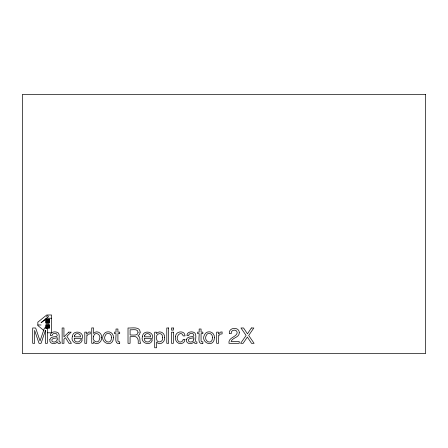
<?xml version="1.0" encoding="UTF-8"?>
<svg xmlns="http://www.w3.org/2000/svg" width="448" height="448" viewBox="0 0 448 448"><rect width="100%" height="100%" fill="white"/><g stroke="black" fill="none" stroke-linecap="round" stroke-linejoin="round"><path stroke-width="0.67" d="M45.937 318.847L41.076 322.711L45.937 319.01L49.174 319.01L45.937 318.847L45.937 318.231M49.174 318.231L51.604 318.231M45.937 319.586L49.174 319.586M45.937 319.878L49.174 319.878M45.937 320.617L49.174 320.617M45.937 320.908L49.174 320.908M45.937 321.647L49.174 321.647M45.937 321.933L49.174 321.933M45.937 322.672L49.174 322.672M45.937 322.963L49.174 322.963M37.839 324.979L41.076 324.979M45.937 325.758L49.174 325.758M45.937 326.049L49.174 326.049M45.937 326.788L49.174 326.788M45.937 327.079L49.174 327.079M45.937 327.818L49.174 327.818M45.937 328.104L49.174 328.104M47.253 332.786L51.604 332.786L51.604 314.989L46.71 314.989L37.839 322.151L37.839 325.539L43.971 330.596M49.174 328.266L49.174 327.656L45.937 327.656L45.937 328.266M45.45 330.383L45.405 343.314L47.382 343.314L47.382 327.986L44.436 327.986L40.062 340.945L35.661 327.986L32.687 327.986L32.687 343.314L34.67 343.314L34.614 330.383L39.021 343.314L41.076 343.314L45.45 330.383M162.613 337.658C163.738 341.802 157.147 343.997 156.593 339.315C154.482 333.542 162.898 330.87 162.613 337.658M93.503 336.594C91.56 340.928 98.431 344.501 99.45 339.394C101.707 334.41 94.606 330.669 93.503 336.594M101.562 337.512C102.441 341.953 96.376 346.147 93.453 341.886L93.453 343.314L91.722 343.314L91.722 327.93L93.548 327.93L93.548 333.497C96.398 329.7 102.446 333.077 101.562 337.512M113.406 337.49C113.327 349.182 97.485 342.093 104.423 333.486A4.614 4.614 0 0 1 107.117 331.918C110.482 331.078 113.781 334.068 113.406 337.49M175.549 336.644C174.334 340.838 178.674 345.414 182.79 343.062A3.836 3.836 0 0 0 184.481 341.281L185.024 339.36L183.198 339.36C182.98 341.04 181.418 342.406 179.693 341.958A2.302 2.302 0 0 1 178.17 340.883C174.703 337.086 181.115 329.767 183.198 335.894L185.024 335.894C184.951 329.913 175.364 331.027 175.549 336.644M214.385 337.49C214.301 349.182 198.458 342.093 205.397 333.486A4.614 4.614 0 0 1 208.096 331.918C211.456 331.078 214.76 334.068 214.385 337.49M72.33 336.655C70.073 343.252 80.825 346.786 82.286 339.808L80.438 339.808C79.531 343.526 73.489 342.289 74.25 338.324L82.443 338.324C84.235 331.223 72.772 329.526 72.33 336.655M142.414 336.655C140.157 343.252 150.914 346.786 152.37 339.808L150.528 339.808C149.615 343.526 143.573 342.289 144.34 338.324L152.527 338.324C154.325 331.223 142.856 329.526 142.414 336.655M164.528 337.478C165.514 341.886 159.667 346.125 156.57 342.059L156.57 347.771L154.689 347.771L154.689 332.192L156.514 332.192L156.514 333.67C159.236 329.672 165.357 333.054 164.528 337.478M138.057 332.315C138.096 336.286 132.406 334.729 130.094 335.009L130.094 329.767C132.401 330.126 137.956 328.356 138.057 332.315M49.829 339.646C48.955 343.952 55.272 344.988 57.316 341.835L58.206 343.381L60.34 343.364L60.34 341.981L59.22 341.863C58.33 338.873 61.051 332.976 56.459 332.052C53.962 331.369 50.131 332.366 50.344 335.552L52.097 335.552C52.142 333.295 55.026 333.054 56.588 333.883L57.271 335.278L56.823 336.364C54.494 336.986 50.456 336.521 49.829 339.646M186.446 339.646C185.573 343.952 191.884 344.988 193.928 341.835L194.824 343.381L196.952 343.364L196.952 341.981L195.832 341.863C194.942 338.873 197.663 332.976 193.077 332.052C190.574 331.369 186.749 332.366 186.956 335.552L188.709 335.552C188.759 333.295 191.638 333.054 193.206 333.883L193.889 335.278L193.435 336.364C191.106 336.986 187.074 336.521 186.446 339.646M239.294 332.797C239.271 337.674 232.434 337.478 231.056 341.538L239.221 341.538L239.221 343.314L228.962 343.314C228.172 337.361 236.04 337.478 237.216 332.881C237.289 328.636 230.367 329.566 231.235 333.67L229.326 333.67C228.278 327.163 239.406 326.396 239.294 332.797M111.446 337.546C111.619 346.007 101.366 341.046 105.706 334.768A2.554 2.554 0 0 1 107.408 333.536C109.85 332.836 111.759 335.227 111.446 337.546M212.419 337.546C212.593 346.007 202.345 341.046 206.679 334.768A2.554 2.554 0 0 1 208.382 333.536C210.829 332.836 212.733 335.227 212.419 337.546M140.162 332.119L139.597 334.37L138.001 335.782C140.913 336.84 139.289 340.463 140.342 342.63L140.75 343.314L138.202 343.314C138.88 337.322 136.142 335.39 130.094 336.739L130.094 343.314L128.016 343.314L128.016 327.986C131.639 328.334 139.944 326.127 140.162 332.119M57.221 339.142C57.372 341.695 53.318 343.213 51.878 341.068C51.022 337.747 55.418 338.621 57.221 337.63L57.221 339.142M193.833 339.142C193.984 341.695 189.93 343.213 188.496 341.068C187.634 337.747 192.03 338.621 193.833 337.63L193.833 339.142M86.873 335.765L86.682 343.314L84.801 343.314L84.801 332.136L86.587 332.136L86.587 334.068L88.581 332.091L90.238 331.94L90.238 333.922L88.368 334.096L86.873 335.765M218.736 335.765L218.546 343.314L216.67 343.314L216.67 332.136L218.45 332.136L218.45 334.068L220.45 332.091L222.107 331.94L222.107 333.922L220.231 334.096L218.736 335.765M74.564 335.518L74.301 336.834L80.511 336.834C80.881 333.362 75.639 332.254 74.564 335.518M144.648 335.518L144.39 336.834L150.601 336.834C150.965 333.362 145.729 332.254 144.648 335.518M251.356 327.986L247.475 333.85L243.561 327.986L240.962 327.986L246.109 335.457L240.615 343.314L243.124 343.314L247.369 337.014L251.502 343.314L254.078 343.314L248.685 335.457L253.831 327.986L251.356 327.986M68.762 332.136L63.941 336.885L63.941 327.986L62.138 327.986L62.138 343.314L63.941 343.314L63.941 339.119L65.514 337.68L69.003 343.314L71.4 343.314L66.881 336.325L71.165 332.136L68.762 332.136M119.7 343.314C113.999 344.966 116.301 336.515 116.015 333.67L114.503 333.67L114.503 332.136L116.015 332.136L116.015 329.017L117.914 329.017L117.914 332.136L119.7 332.136L119.7 333.67L117.914 333.67L117.914 340.967L118.311 341.751L119.7 341.835L119.7 343.314M202.849 343.314C197.148 344.966 199.45 336.515 199.17 333.67L197.652 333.67L197.652 332.136L199.17 332.136L199.17 329.017L201.068 329.017L201.068 332.136L202.849 332.136L202.849 333.67L201.068 333.67L201.068 340.967L201.46 341.751L202.849 341.835L202.849 343.314M425.6 94.399L22.4 94.399L22.4 353.601L425.6 353.601L425.6 94.399M49.174 319.43L45.937 319.43L45.937 320.04L49.174 320.04L49.174 319.43M49.174 320.454L45.937 320.454L45.937 321.065L49.174 321.065L49.174 320.454M49.174 321.485L45.937 321.485L45.937 322.095L49.174 322.095L49.174 321.485M49.174 322.515L45.937 322.515L45.937 323.126L49.174 323.126L49.174 322.515M49.174 324.57L45.937 324.57L45.937 325.181L49.174 325.181L49.174 324.57M49.174 325.601L45.937 325.601L45.937 326.211L49.174 326.211L49.174 325.601M49.174 326.626L45.937 326.626L45.937 327.236L49.174 327.236L49.174 326.626M168.655 327.986L166.774 327.986L166.774 343.314L168.655 343.314L168.655 327.986M173.382 327.986L171.472 327.986L171.472 330.114L173.382 330.114L173.382 327.986M173.382 332.192L171.472 332.192L171.472 343.314L173.382 343.314L173.382 332.192M47.118 317.29A0.812 0.812 0 0 0 48.367 316.652A0.812 0.812 0 0 0 47.186 315.89A0.812 0.812 0 0 0 47.118 317.29"/></g></svg>
